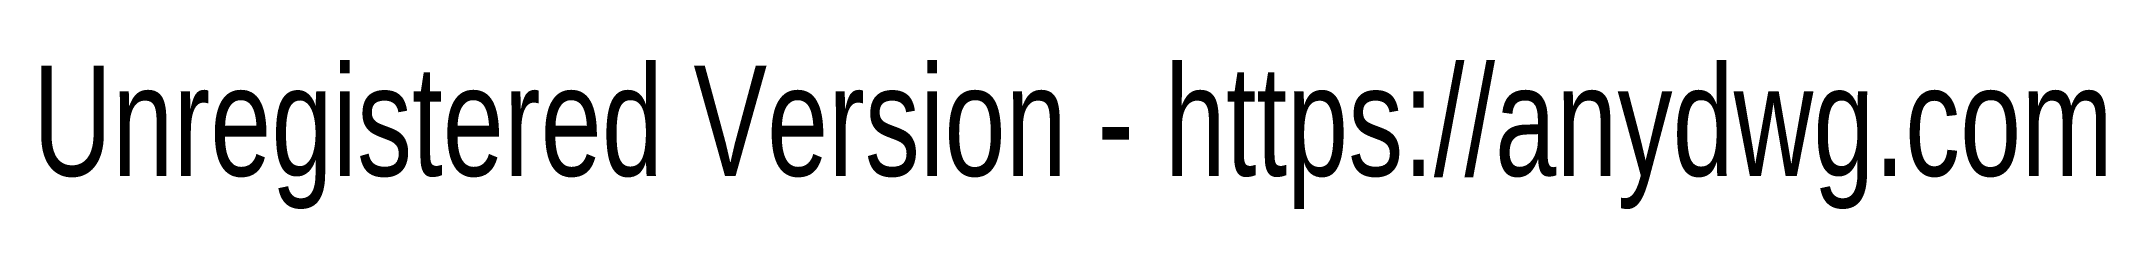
# Model space of a CAD drawing. Header units: inches. Extents: x 306.2 to 362.7, y -2 to 2.1.
import ezdxf

# ---------------------------------------------------------------- set-up
doc = ezdxf.new("R2010")
doc.units = ezdxf.units.IN
doc.header["$MEASUREMENT"] = 0
doc.layers.add('Text', color=250, linetype='CONTINUOUS', lineweight=100)
doc.styles.get("Standard").update_dxf_attribs({"font": 'txt', "width": 0.75})

msp = doc.modelspace()

# ---------------------------------------------------------------- texts
at = {"layer": 'Text', "color": 240, "insert": (306, 0), "char_height": 3, "width": 153, "attachment_point": 4}
msp.add_mtext('Unregistered Version - https://anydwg.com', dxfattribs=at)

doc.saveas('drawing.dxf')
